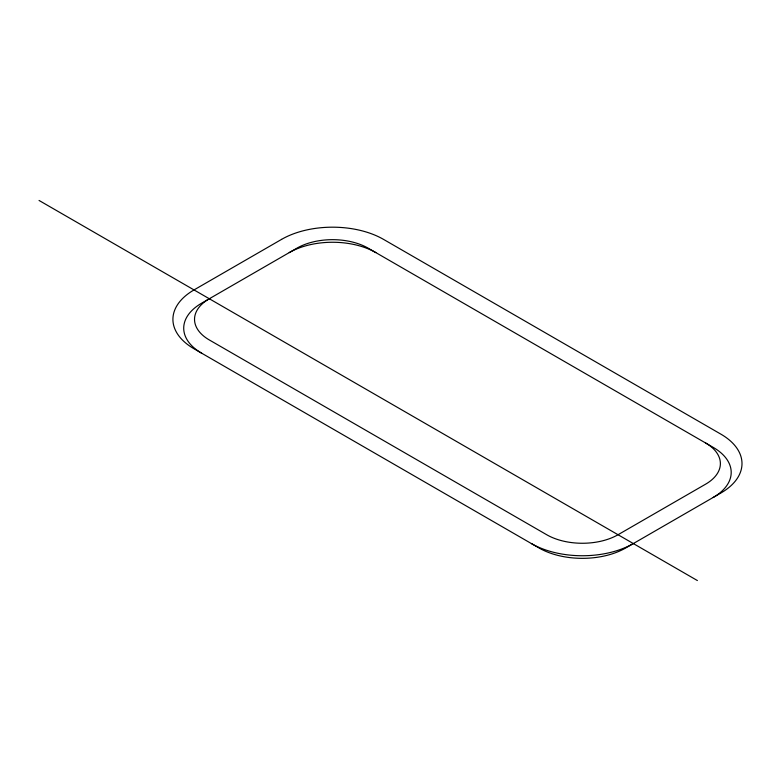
<?xml version="1.0" encoding="UTF-8"?>
<svg xmlns="http://www.w3.org/2000/svg" width="781" height="781" viewBox="0 0 781 781"><rect width="100%" height="100%" fill="white"/><g stroke="black" fill="none" stroke-linecap="round" stroke-linejoin="round"><path stroke-width="1.17" d="M39.05 200.453L697.384 580.547M633.332 543.556A72.077 41.618 0 0 1 531.392 543.556M705.604 442.983A50.453 29.131 0 0 1 705.604 484.181L618.035 534.731A50.453 29.131 0 0 1 546.69 534.731L209.308 339.95A50.453 29.131 0 0 1 209.308 298.752M713.248 497.419A61.269 35.37 0 0 0 713.248 447.396L368.222 248.202A50.453 29.131 0 0 0 296.868 248.202L201.664 303.174A61.269 35.37 0 0 0 201.664 353.197M289.224 252.614A61.269 35.37 0 0 1 375.866 252.614M281.58 239.376L194.02 289.927A72.077 41.618 0 0 0 194.02 348.775L539.036 547.979A61.269 35.37 0 0 0 625.688 547.979L720.892 493.006A72.077 41.618 0 0 0 720.892 434.158L383.52 239.376A72.077 41.618 0 0 0 281.58 239.376"/></g></svg>
